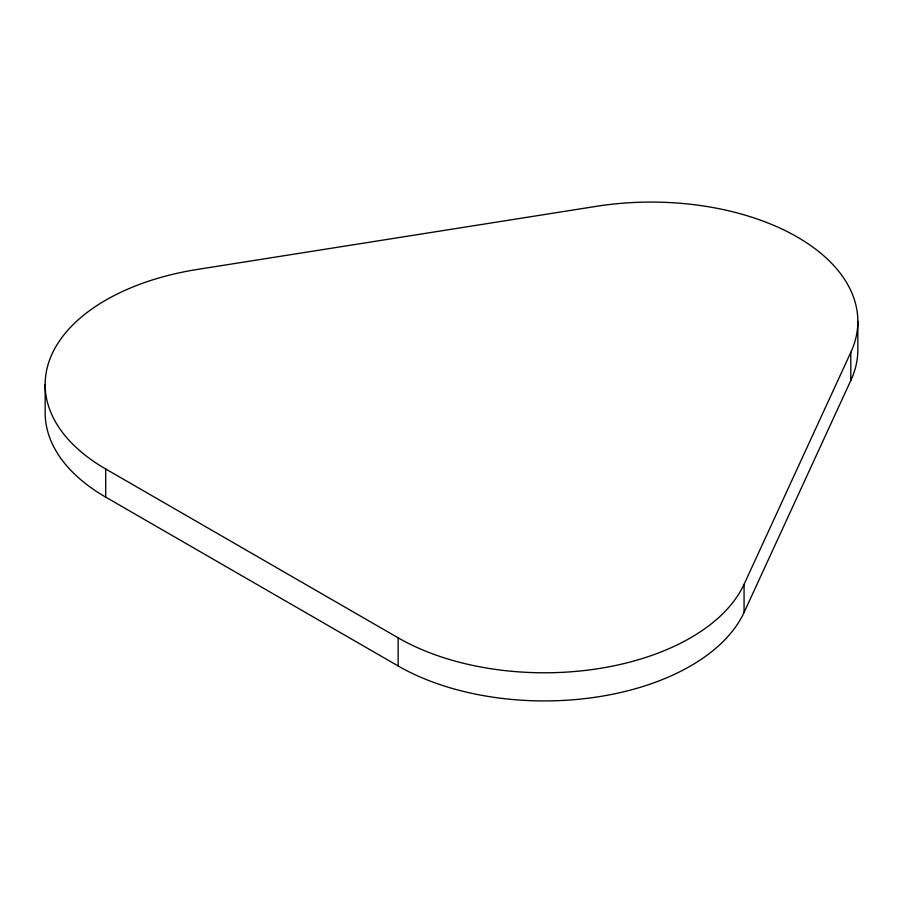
<?xml version="1.0" encoding="UTF-8"?>
<svg xmlns="http://www.w3.org/2000/svg" width="903" height="903" viewBox="0 0 903 903"><rect width="100%" height="100%" fill="white"/><g stroke="black" fill="none" stroke-linecap="round" stroke-linejoin="round"><path stroke-width="1.35" d="M744.072 612.448L744.072 584.309L850.807 352.351A206.776 119.377 0 0 0 597.56 206.144L198.4 269.275A206.776 119.377 0 0 0 105.707 468.996L105.707 497.135L398.133 665.962A206.776 119.377 0 0 0 744.072 612.448L850.807 380.49A206.776 119.377 0 0 0 857.85 349.596L857.85 321.457M105.707 468.996L398.133 637.823A206.776 119.377 0 0 0 744.072 584.309M850.807 352.351L850.807 380.49M398.133 637.823L398.133 665.962M45.15 384.576L45.15 412.716A206.776 119.377 0 0 0 105.707 497.135"/></g></svg>
